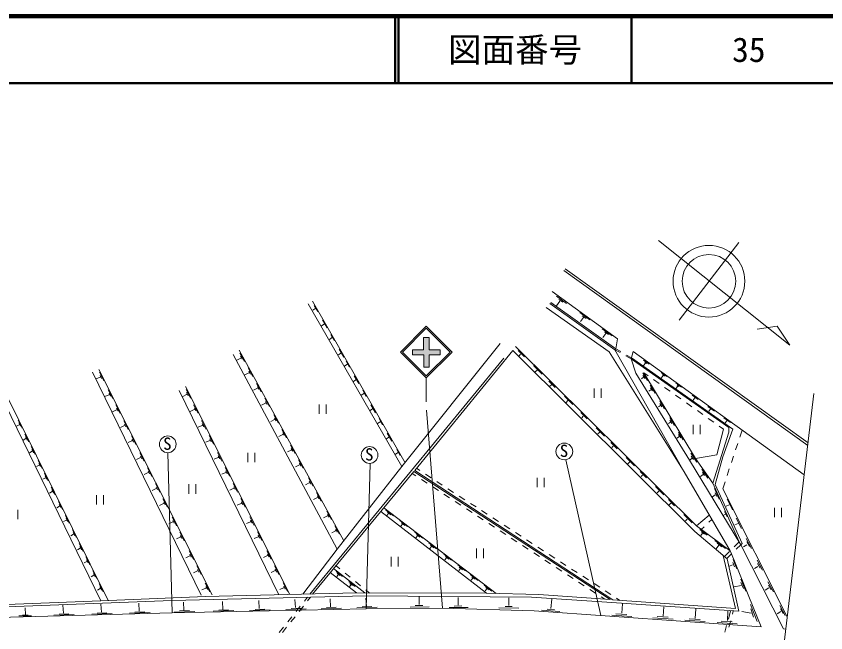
# Model space of a CAD drawing. Units: millimetres at full size, sheet at 1:1000; details may follow other scales. Extents: x 40000 to 680000, y 20000 to 380000.
# Drawn here: x 452175 to 572985, y 287971 to 380000 of the extents above; entities that cross this region are included whole.
import ezdxf
from ezdxf.enums import TextEntityAlignment as Align

# ---------------------------------------------------------------- set-up
doc = ezdxf.new("R2010")
doc.units = ezdxf.units.MM
doc.header["$LTSCALE"] = 1000
for name, color, linetype, lineweight in [('M-BGD', 7, 'Continuous', 13), ('M-BMK-SRVR', 3, 'Continuous', 13), ('M-STR-STRC', 7, 'Continuous', 13), ('M-TTL', 2, 'Continuous', 140), ('M-TTL-LINE', 7, 'Continuous', 50)]:
    doc.layers.add(name, color=color, linetype=linetype, lineweight=lineweight)
doc.layers.add('M-TTL-TXT', color=7, linetype='Continuous')
doc.styles.add('ＭＳ ゴシック', font='')
doc.styles.get('ＭＳ ゴシック').set_extended_font_data('MS Gothic')

msp = doc.modelspace()

# ---------------------------------------------------------------- hatches: boundary and pattern name
at = {"layer": 'M-STR-STRC'}
msp.add_hatch(color=256, dxfattribs=at).paths.add_polyline_path([(513781, 327616), (513781, 329473), (515423, 329473), (515423, 330194), (513781, 330194), (513781, 332035), (512951, 332035), (512951, 330194), (511308, 330194), (511308, 329473), (512982, 329473), (512982, 327616)])

# ---------------------------------------------------------------- linework, layer by layer
at = {"layer": 'M-BGD'}
for p, q in [((548029, 346507), (567638, 330888)), ((560007, 346232), (551103, 334649)), ((533892, 342029), (570282, 315951)), ((534098, 342302), (570328, 316338)), ((541886, 331870), (532138, 338888)), ((509736, 312773), (495745, 337075)), ((496377, 337470), (510195, 313348)), ((541514, 330216), (531827, 337135)), ((531943, 337271), (541676, 330346)), ((532794, 338192), (534278, 337131)), ((533321, 337471), (532797, 336781)), ((533147, 337734), (533740, 337311)), ((496884, 336417), (496424, 336100)), ((496647, 336834), (497167, 335918)), ((531250, 336531), (540653, 329894)), ((497859, 334665), (498561, 333479)), ((536288, 335754), (537772, 334693)), ((536815, 335033), (536368, 334443)), ((536642, 335296), (537235, 334873)), ((498109, 334051), (497755, 333807)), ((565730, 333756), (562719, 333271)), ((567638, 330888), (565730, 333756)), ((499137, 332488), (499657, 331573)), ((539610, 333362), (541094, 332301)), ((540137, 332641), (539690, 332051)), ((539964, 332904), (540557, 332481)), ((499374, 332071), (498913, 331755)), ((524389, 331138), (509736, 312773)), ((541676, 330346), (541886, 331870)), ((485449, 330162), (501070, 301722)), ((500349, 330319), (501051, 329133)), ((511638, 312207), (526276, 330121)), ((526276, 330121), (553455, 303085)), ((553710, 303913), (526697, 330700)), ((527086, 330092), (528023, 329146)), ((540653, 329894), (551839, 312020)), ((541676, 330346), (541514, 330216)), ((551839, 312020), (541514, 330216)), ((542289, 329786), (541514, 330216)), ((542393, 329932), (541676, 330346)), ((544219, 329960), (543938, 328871)), ((544219, 329960), (569757, 311561)), ((500084, 300464), (484554, 329530)), ((485679, 328982), (485099, 328684)), ((485563, 329712), (486266, 328452)), ((485661, 329271), (485691, 329215)), ((485707, 328993), (485679, 328982)), ((485691, 329215), (485915, 328790)), ((495983, 293752), (524949, 328985)), ((500598, 329705), (500245, 329461)), ((527445, 329551), (527223, 329316)), ((543938, 328871), (543163, 329301)), ((543976, 329018), (543259, 329432)), ((543938, 328871), (544658, 326712)), ((558497, 318595), (543938, 328871)), ((543976, 329018), (559132, 318373)), ((545773, 328682), (546626, 328062)), ((486773, 327509), (487477, 326249)), ((501649, 328098), (501189, 327782)), ((501413, 328515), (501933, 327600)), ((529391, 327845), (530640, 326596)), ((546067, 328231), (545778, 327847)), ((545974, 328397), (546293, 328152)), ((479766, 293605), (463551, 326869)), ((464522, 327281), (481404, 293643)), ((464600, 326867), (465256, 325582)), ((464709, 326366), (464917, 325932)), ((486889, 326778), (486309, 326480)), ((486917, 326790), (486889, 326778)), ((486901, 327012), (487125, 326586)), ((502624, 326346), (503327, 325161)), ((529910, 327175), (529636, 326908)), ((544658, 326712), (552658, 313740)), ((545668, 326777), (546391, 325607)), ((545700, 326398), (546012, 325914)), ((553532, 313982), (545836, 326796)), ((545836, 326796), (546480, 326339)), ((548418, 326820), (549271, 326200)), ((548712, 326369), (548423, 325985)), ((548619, 326535), (548938, 326290)), ((465920, 292780), (449881, 325134)), ((464689, 326133), (464098, 325857)), ((464717, 326143), (464689, 326133)), ((488044, 325196), (488747, 323936)), ((502874, 325733), (502520, 325488)), ((531675, 325543), (532611, 324596)), ((532033, 325002), (531811, 324766)), ((545778, 326112), (545471, 325888)), ((547296, 325760), (548112, 325182)), ((550588, 325256), (551441, 324637)), ((449560, 323939), (464806, 292733)), ((465924, 324228), (466580, 322943)), ((491363, 293643), (476506, 324122)), ((477424, 324720), (493001, 293682)), ((477521, 324267), (478177, 322981)), ((477603, 323822), (477630, 323765)), ((488160, 324465), (487580, 324167)), ((488188, 324477), (488160, 324465)), ((488171, 324699), (488396, 324273)), ((503898, 324176), (504418, 323260)), ((538429, 324448), (538429, 323048)), ((539479, 323048), (539479, 324448)), ((546891, 324259), (546584, 324035)), ((546781, 324925), (547504, 323754)), ((546812, 324545), (547125, 324061)), ((548927, 324603), (549743, 324025)), ((550882, 324805), (550593, 324422)), ((550789, 324972), (551108, 324727)), ((466013, 323494), (465422, 323217)), ((466041, 323504), (466013, 323494)), ((466033, 323727), (466242, 323293)), ((477610, 323532), (477019, 323256)), ((477638, 323543), (477610, 323532)), ((477630, 323765), (477839, 323332)), ((489254, 322993), (489957, 321733)), ((504135, 323759), (503675, 323442)), ((533979, 323295), (535228, 322047)), ((534498, 322625), (534224, 322358)), ((548194, 322573), (548917, 321403)), ((550559, 323446), (551374, 322868)), ((553026, 323422), (553944, 322773)), ((553438, 323020), (553161, 322649)), ((467052, 321982), (467708, 320696)), ((467161, 321480), (467369, 321047)), ((478649, 322020), (479305, 320735)), ((478758, 321518), (478966, 321085)), ((489370, 322262), (488790, 321964)), ((489398, 322274), (489370, 322262)), ((489382, 322495), (489606, 322070)), ((497389, 322041), (497389, 320641)), ((498439, 320641), (498439, 322041)), ((505360, 321393), (505006, 321149)), ((505110, 322007), (505812, 320821)), ((548303, 321907), (547996, 321683)), ((548225, 322193), (548537, 321709)), ((552190, 322289), (553006, 321711)), ((555359, 321727), (556354, 321058)), ((467141, 321247), (466550, 320971)), ((467169, 321258), (467141, 321247)), ((478738, 321286), (478147, 321009)), ((478766, 321296), (478738, 321286)), ((490612, 320521), (491315, 319261)), ((536425, 320832), (537361, 319886)), ((536783, 320291), (536561, 320056)), ((553821, 321132), (554637, 320554)), ((555771, 321339), (555536, 321055)), ((452610, 319029), (452208, 318793)), ((452461, 319705), (453047, 318536)), ((452558, 319285), (452801, 318800)), ((468236, 319623), (468891, 318338)), ((468345, 319121), (468553, 318688)), ((479833, 319661), (480489, 318376)), ((479942, 319160), (480150, 318726)), ((490728, 319790), (490148, 319492)), ((490756, 319802), (490728, 319790)), ((490739, 320024), (490964, 319598)), ((506566, 319516), (506105, 319199)), ((506329, 319933), (506849, 319017)), ((549799, 319416), (549492, 319192)), ((549690, 320082), (550413, 318911)), ((549721, 319702), (550033, 319218)), ((553180, 318998), (553180, 317598)), ((554230, 317598), (554230, 318998)), ((555452, 319975), (556268, 319397)), ((557782, 320067), (558776, 319339)), ((558214, 319614), (557975, 319302)), ((468324, 318889), (467734, 318612)), ((468353, 318899), (468324, 318889)), ((479922, 318927), (479331, 318650)), ((479950, 318937), (479922, 318927)), ((491822, 318318), (492525, 317058)), ((491950, 317820), (492174, 317395)), ((507541, 317764), (508243, 316578)), ((538729, 318585), (539978, 317336)), ((539248, 317915), (538974, 317648)), ((550984, 317927), (551707, 316757)), ((556113, 310290), (558505, 317924)), ((557728, 318361), (556701, 314517)), ((557084, 318818), (557728, 318361)), ((559132, 318373), (557629, 314228)), ((558505, 317924), (558497, 318595)), ((560155, 317170), (560505, 318227)), ((453638, 316956), (453236, 316721)), ((453489, 317632), (454075, 316464)), ((453586, 317213), (453828, 316728)), ((469452, 316642), (468861, 316365)), ((469363, 317376), (470019, 316091)), ((469480, 316652), (469452, 316642)), ((469472, 316875), (469680, 316441)), ((481049, 316680), (480458, 316404)), ((480960, 317415), (481616, 316129)), ((481077, 316691), (481049, 316680)), ((481069, 316913), (481278, 316480)), ((491938, 317587), (491358, 317289)), ((491966, 317599), (491938, 317587)), ((507790, 317150), (507437, 316906)), ((551093, 317262), (550786, 317038)), ((551015, 317548), (551327, 317064)), ((454419, 315757), (455005, 314588)), ((454516, 315337), (454758, 314852)), ((493103, 315986), (493806, 314726)), ((493230, 315489), (493454, 315064)), ((508961, 315338), (509481, 314423)), ((540902, 316393), (541838, 315446)), ((541261, 315852), (541039, 315616)), ((559526, 315271), (559840, 316221)), ((454568, 315080), (454166, 314845)), ((470717, 314121), (470126, 313845)), ((470628, 314856), (471284, 313571)), ((470745, 314132), (470717, 314121)), ((470737, 314354), (470945, 313921)), ((474792, 314856), (475465, 290936)), ((482314, 314160), (481723, 313883)), ((482225, 314894), (482881, 313609)), ((482342, 314170), (482314, 314160)), ((482334, 314393), (482543, 313959)), ((486725, 314843), (486725, 313443)), ((487775, 313443), (487775, 314843)), ((493219, 315255), (492639, 314957)), ((493246, 315267), (493219, 315255)), ((509198, 314921), (508737, 314605)), ((543207, 314145), (544455, 312897)), ((552824, 314779), (553719, 313453)), ((552897, 314337), (553235, 313858)), ((556701, 314517), (553532, 313982)), ((557629, 314228), (556494, 310088)), ((558897, 313373), (559212, 314322)), ((455595, 313008), (455193, 312772)), ((455446, 313684), (456032, 312516)), ((455543, 313265), (455786, 312779)), ((494429, 313052), (493849, 312754)), ((494313, 313783), (495016, 312523)), ((494457, 313064), (494429, 313052)), ((494441, 313286), (494665, 312860)), ((505003, 313260), (504377, 291557)), ((534185, 313808), (539426, 290557)), ((543725, 313475), (543451, 313208)), ((552658, 313740), (560302, 301111)), ((553022, 314014), (552740, 313796)), ((553532, 313982), (556113, 310290)), ((456381, 311799), (456967, 310631)), ((471845, 311875), (471254, 311598)), ((471756, 312609), (472412, 311324)), ((471865, 312107), (472073, 311674)), ((483442, 311913), (482851, 311637)), ((483353, 312647), (484009, 311362)), ((483462, 312146), (483670, 311713)), ((511510, 312049), (496413, 293762)), ((509736, 312773), (500084, 300464)), ((511822, 311390), (511266, 311754)), ((511510, 312049), (540828, 292924)), ((541197, 292882), (511638, 312207)), ((511900, 312526), (512407, 312197)), ((545273, 312058), (546209, 311112)), ((558700, 300212), (551839, 312020)), ((554487, 312387), (555382, 311061)), ((554560, 311945), (554898, 311467)), ((558268, 311474), (558583, 312424)), ((456530, 311123), (456127, 310887)), ((456478, 311380), (456720, 310894)), ((495788, 311097), (496491, 309837)), ((495915, 310600), (496140, 310175)), ((513497, 310297), (512659, 310844)), ((513246, 311652), (514084, 311108)), ((514923, 310563), (515762, 310019)), ((529913, 311111), (529913, 309711)), ((530963, 309711), (530963, 311111)), ((545632, 311517), (545410, 311281)), ((554685, 311623), (554289, 311316)), ((557604, 309468), (557954, 310525)), ((457408, 309727), (457994, 308558)), ((457505, 309307), (457748, 308822)), ((473038, 309497), (472447, 309221)), ((472949, 310232), (473605, 308946)), ((473066, 309508), (473038, 309497)), ((473058, 309730), (473266, 309297)), ((477928, 310134), (477928, 308734)), ((478978, 308734), (478978, 310134)), ((484635, 309536), (484044, 309259)), ((484546, 310270), (485202, 308985)), ((484663, 309546), (484635, 309536)), ((484655, 309768), (484863, 309335)), ((495904, 310367), (495324, 310069)), ((495932, 310378), (495904, 310367)), ((515171, 309203), (514334, 309750)), ((516600, 309474), (517439, 308929)), ((547578, 309810), (548826, 308562)), ((560049, 301528), (556113, 310290)), ((556363, 309524), (557081, 307907)), ((556494, 310088), (560484, 301300)), ((567218, 290349), (557604, 309468)), ((457557, 309051), (457155, 308815)), ((464154, 308534), (464154, 307134)), ((465204, 307134), (465204, 308534)), ((497114, 308163), (496534, 307865)), ((496998, 308894), (497701, 307634)), ((497142, 308175), (497114, 308163)), ((497126, 308397), (497350, 307972)), ((516846, 308110), (516009, 308657)), ((518278, 308385), (519116, 307840)), ((548096, 309140), (547822, 308873)), ((556472, 308567), (556062, 308276)), ((556467, 308843), (556727, 308312)), ((458634, 306879), (458232, 306643)), ((458485, 307555), (459071, 306386)), ((458582, 307135), (458825, 306650)), ((474165, 307250), (473574, 306974)), ((474077, 307985), (474732, 306700)), ((474193, 307261), (474165, 307250)), ((474186, 307483), (474394, 307050)), ((485763, 307289), (485172, 307012)), ((485674, 308023), (486330, 306738)), ((485791, 307299), (485763, 307289)), ((485783, 307522), (485991, 307088)), ((518520, 307016), (517683, 307563)), ((519955, 307295), (520794, 306751)), ((549494, 307872), (550430, 306925)), ((549853, 307331), (549631, 307095)), ((558583, 307050), (558128, 306849)), ((558262, 307919), (559066, 306328)), ((452408, 304912), (452408, 306312)), ((498512, 306138), (499215, 304878)), ((522335, 293886), (506588, 306087)), ((507050, 306646), (523789, 293852)), ((507332, 306299), (508490, 305408)), ((507737, 305758), (507484, 305463)), ((507574, 305966), (508074, 305584)), ((520195, 305923), (519358, 306470)), ((521632, 306206), (522471, 305662)), ((557999, 305663), (557661, 305475)), ((557874, 306090), (558249, 305304)), ((565325, 306646), (565325, 305246)), ((566375, 305246), (566375, 306646)), ((459661, 304806), (459259, 304570)), ((459512, 305482), (460098, 304314)), ((459609, 305063), (459852, 304577)), ((475540, 304512), (474949, 304236)), ((475451, 305247), (476107, 303961)), ((475568, 304523), (475540, 304512)), ((475560, 304745), (475768, 304312)), ((487137, 304551), (486546, 304274)), ((487048, 305285), (487704, 304000)), ((487165, 304561), (487137, 304551)), ((487157, 304783), (487365, 304350)), ((498628, 305407), (498048, 305109)), ((498656, 305419), (498628, 305407)), ((498640, 305641), (498864, 305216)), ((509409, 304711), (510567, 303820)), ((521870, 304829), (521032, 305376)), ((523310, 305117), (524149, 304572)), ((551799, 305624), (553047, 304376)), ((552318, 304954), (552044, 304687)), ((555596, 305554), (553710, 303913)), ((555980, 304893), (555554, 304490)), ((559627, 305095), (560415, 303558)), ((460566, 303356), (461152, 302188)), ((499722, 303935), (500425, 302675)), ((499850, 303438), (500074, 303012)), ((509815, 304170), (509562, 303875)), ((509652, 304378), (510151, 303997)), ((523544, 303736), (522707, 304282)), ((524987, 304028), (525826, 303483)), ((558700, 300212), (553710, 303913)), ((554174, 303368), (555292, 302567)), ((554828, 303803), (554402, 303400)), ((559885, 304292), (559409, 304097)), ((460715, 302680), (460313, 302444)), ((460663, 302936), (460906, 302451)), ((476667, 302265), (476076, 301989)), ((476578, 303000), (477234, 301715)), ((476695, 302276), (476667, 302265)), ((476687, 302498), (476896, 302065)), ((488264, 302304), (487674, 302027)), ((488176, 303038), (488831, 301753)), ((488293, 302314), (488264, 302304)), ((488285, 302537), (488493, 302103)), ((499838, 303204), (499258, 302906)), ((499866, 303216), (499838, 303204)), ((511673, 302980), (512831, 302089)), ((512079, 302439), (511826, 302145)), ((511916, 302647), (512415, 302266)), ((525219, 302642), (524381, 303189)), ((526893, 301549), (526056, 302095)), ((526665, 302939), (527503, 302394)), ((553455, 303085), (558254, 299031)), ((554605, 302828), (554323, 302488)), ((554415, 303055), (554884, 302705)), ((561105, 302047), (561906, 300554)), ((461594, 301284), (462180, 300115)), ((461691, 300864), (461934, 300379)), ((513751, 301392), (514909, 300501)), ((514156, 300851), (513903, 300557)), ((513993, 301059), (514493, 300678)), ((528568, 300455), (527731, 301002)), ((528342, 301849), (529181, 301305)), ((556433, 301730), (558024, 300560)), ((557010, 301038), (556622, 300525)), ((556757, 301326), (557492, 300796)), ((560049, 301528), (559316, 300793)), ((560302, 301111), (559611, 300441)), ((560484, 301300), (560302, 301111)), ((560302, 301111), (566667, 288545)), ((561225, 301126), (560695, 300799)), ((561178, 301558), (561574, 300861)), ((461743, 300607), (461341, 300372)), ((477989, 300189), (478645, 298904)), ((478098, 299688), (478306, 299255)), ((489586, 300228), (490242, 298943)), ((489695, 299726), (489903, 299293)), ((500084, 300464), (494937, 293727)), ((515977, 299691), (517135, 298800)), ((520849, 300536), (520849, 299136)), ((521899, 299136), (521899, 300536)), ((530242, 299362), (529405, 299908)), ((530019, 300760), (530858, 300215)), ((531697, 299671), (532535, 299126)), ((558609, 300086), (557876, 299350)), ((558894, 299744), (558203, 299074)), ((558924, 299767), (558700, 300212)), ((563352, 288881), (558924, 299767)), ((462724, 298629), (462322, 298393)), ((462575, 299305), (463161, 298136)), ((462672, 298885), (462914, 298400)), ((478078, 299455), (477487, 299179)), ((478106, 299466), (478078, 299455)), ((489675, 299493), (489084, 299217)), ((489703, 299504), (489675, 299493)), ((508141, 299292), (508141, 297892)), ((509191, 297892), (509191, 299292)), ((516383, 299150), (516129, 298855)), ((516220, 299358), (516719, 298976)), ((531917, 298268), (531080, 298815)), ((533374, 298582), (534213, 298037)), ((557664, 299530), (559491, 291587)), ((558254, 299031), (560000, 291189)), ((559090, 298441), (559340, 297840)), ((559152, 298901), (559706, 297497)), ((562739, 298797), (563540, 297305)), ((463602, 297232), (464188, 296064)), ((479205, 297208), (478614, 296932)), ((479116, 297943), (479772, 296658)), ((479233, 297219), (479205, 297208)), ((479225, 297441), (479434, 297008)), ((490802, 297247), (490212, 296970)), ((490714, 297981), (491370, 296696)), ((490831, 297257), (490802, 297247)), ((490823, 297480), (491031, 297046)), ((504217, 293913), (499545, 297555)), ((499897, 297981), (500466, 297521)), ((518054, 298103), (519212, 297212)), ((518460, 297562), (518207, 297267)), ((518297, 297770), (518796, 297389)), ((533592, 297175), (532754, 297721)), ((535051, 297492), (535890, 296948)), ((559074, 298121), (558612, 297939)), ((562859, 297877), (562329, 297549)), ((562812, 298308), (563207, 297612)), ((463751, 296556), (463349, 296320)), ((463699, 296813), (463942, 296327)), ((499050, 296955), (502971, 293915)), ((499924, 297116), (500855, 296398)), ((500210, 296632), (500007, 296357)), ((500090, 296851), (500475, 296549)), ((501243, 296891), (502020, 296262)), ((519930, 296669), (521088, 295778)), ((520335, 296128), (520082, 295834)), ((520172, 296336), (520672, 295955)), ((535266, 296081), (534429, 296628)), ((536729, 296403), (537567, 295859)), ((464578, 295263), (465164, 294095)), ((464675, 294844), (464918, 294358)), ((480396, 295393), (481052, 294108)), ((480505, 294891), (480714, 294458)), ((491993, 295431), (492649, 294146)), ((492102, 294930), (492311, 294496)), ((501818, 295617), (502749, 294899)), ((502104, 295133), (501901, 294858)), ((501985, 295352), (502369, 295050)), ((502797, 295632), (503574, 295003)), ((522007, 295082), (523165, 294190)), ((536941, 294988), (536104, 295534)), ((538406, 295314), (539245, 294769)), ((560345, 295055), (559320, 294831)), ((560282, 295502), (560678, 294597)), ((560303, 295970), (561052, 294165)), ((564355, 295585), (565156, 294092)), ((564427, 295096), (564823, 294399)), ((464727, 294587), (464325, 294351)), ((480485, 294658), (479894, 294382)), ((502971, 293915), (480399, 293386)), ((480513, 294669), (480485, 294658)), ((492082, 294697), (491491, 294420)), ((492110, 294707), (492082, 294697)), ((522335, 293886), (502971, 293915)), ((504351, 294373), (504919, 293912)), ((522413, 294541), (522160, 294246)), ((522250, 294749), (522749, 294367)), ((530155, 293702), (522335, 293886)), ((540828, 292924), (530155, 293702)), ((538615, 293894), (537778, 294441)), ((540084, 294225), (540922, 293680)), ((564474, 294665), (563944, 294337)), ((435117, 291236), (475412, 292818)), ((464806, 292733), (435150, 291632)), ((480399, 293386), (464806, 292733)), ((470520, 291183), (470458, 292376)), ((475412, 292818), (504432, 293479)), ((477189, 291348), (477127, 292542)), ((483020, 291474), (482958, 292667)), ((488442, 291590), (488380, 292784)), ((493829, 291741), (493767, 292935)), ((495630, 293278), (495181, 292717)), ((496105, 293289), (495651, 292720)), ((499095, 291854), (499033, 293048)), ((504434, 291961), (504371, 293155)), ((504432, 293479), (529053, 293300)), ((512302, 292203), (512310, 293335)), ((518121, 292116), (518129, 293247)), ((525680, 292035), (525703, 293205)), ((529053, 293300), (540321, 292557)), ((531969, 291599), (532125, 292973)), ((540009, 292984), (539453, 293347)), ((560000, 291189), (540321, 292557)), ((559491, 291587), (541197, 292882)), ((541761, 293135), (542268, 292806)), ((453551, 290686), (453533, 291685)), ((459211, 290887), (459149, 292081)), ((464883, 291035), (464821, 292229)), ((475465, 290936), (504377, 291557)), ((475754, 291068), (478812, 291161)), ((476557, 291231), (478016, 291278)), ((481585, 291193), (484643, 291286)), ((482388, 291357), (483847, 291403)), ((487007, 291309), (490065, 291403)), ((487810, 291473), (489269, 291520)), ((492394, 291460), (495452, 291554)), ((493197, 291624), (494656, 291671)), ((494557, 291935), (493934, 291153)), ((495027, 291939), (494404, 291157)), ((497660, 291573), (500718, 291667)), ((498463, 291737), (499922, 291784)), ((502998, 291680), (506056, 291774)), ((503802, 291844), (505261, 291891)), ((504377, 291557), (515785, 291662)), ((510968, 291821), (513784, 291852)), ((511717, 292055), (512864, 292071)), ((515785, 291662), (529485, 291254)), ((516787, 291733), (519603, 291765)), ((517536, 291967), (518683, 291983)), ((524174, 291676), (527170, 291637)), ((525133, 291894), (526187, 291902)), ((529485, 291254), (563352, 288881)), ((530580, 291360), (533295, 291147)), ((531392, 291506), (532520, 291428)), ((542569, 290896), (542663, 292300)), ((548732, 290464), (548826, 291869)), ((553495, 290131), (553589, 291535)), ((558296, 289797), (558389, 291201)), ((558779, 291274), (558442, 290012)), ((559185, 291246), (559047, 290731)), ((561767, 292215), (562719, 289680)), ((561798, 291536), (562196, 290327)), ((566130, 292055), (566931, 290562)), ((566203, 291566), (566598, 290869)), ((384993, 288573), (475465, 290936)), ((452579, 290489), (454446, 290525)), ((453104, 290608), (453973, 290629)), ((457775, 290606), (460834, 290700)), ((458579, 290770), (460038, 290817)), ((463448, 290755), (466506, 290848)), ((464252, 290918), (465710, 290965)), ((469085, 290902), (472143, 290995)), ((469888, 291066), (471347, 291112)), ((493310, 290372), (492686, 289590)), ((493780, 290375), (493156, 289594)), ((544044, 290420), (541032, 290623)), ((541657, 290826), (543295, 290717)), ((550207, 289989), (547195, 290191)), ((547819, 290394), (549458, 290285)), ((552583, 290060), (554221, 289951)), ((561830, 290912), (560457, 291131)), ((566249, 291134), (565719, 290806)), ((492062, 288809), (491439, 288027)), ((492532, 288812), (491909, 288031)), ((554970, 289655), (551959, 289858)), ((559770, 289321), (556759, 289524)), ((557383, 289726), (559021, 289617)), ((558184, 289046), (557925, 288080)), ((558789, 289765), (558531, 288799)), ((566667, 288545), (566996, 288498))]:
    msp.add_line(p, q, dxfattribs=at)
for centre, radius in [((555549, 340439), 5351), ((555549, 340439), 4000), ((474787, 316106), 1250), ((504912, 314506), 1250), ((533970, 315040), 1250)]:
    msp.add_circle(centre, radius, dxfattribs=at)
at = {"layer": 'M-BMK-SRVR'}
msp.add_line((566504, 284389), (571208, 323684), dxfattribs=at)
at = {"layer": 'M-STR-STRC'}
for p, q in [((509511, 329872), (513372, 333732)), ((509808, 329872), (513372, 333435)), ((513372, 333732), (517232, 329872)), ((513372, 333435), (516935, 329872)), ((512951, 330194), (512951, 332035)), ((512951, 332035), (513781, 332035)), ((513781, 332035), (513781, 330194)), ((513372, 326011), (509511, 329872)), ((513372, 326308), (509808, 329872)), ((511308, 330194), (511308, 329473)), ((511308, 330194), (512951, 330194)), ((516935, 329872), (513372, 326308)), ((517232, 329872), (513372, 326011)), ((513781, 330194), (515423, 330194)), ((515423, 330194), (515423, 329473)), ((512982, 329473), (511308, 329473)), ((512982, 327616), (512982, 329473)), ((515455, 329473), (513781, 329473)), ((513781, 329473), (513781, 327616)), ((513781, 327616), (512982, 327616)), ((513372, 326011), (513372, 322455)), ((513402, 321201), (515785, 291662))]:
    msp.add_line(p, q, dxfattribs=at)
at = {"layer": 'M-TTL'}
msp.add_line((680000, 380000), (40000, 380000), dxfattribs=at)
at = {"layer": 'M-TTL-LINE'}
for p, q in [((508747, 380000), (508747, 370000)), ((509247, 380000), (509247, 370000)), ((543997, 380000), (543997, 370000)), ((40000, 370000), (680000, 370000))]:
    msp.add_line(p, q, dxfattribs=at)

# ---------------------------------------------------------------- texts
at = {"layer": 'M-BGD', "style": 'ＭＳ ゴシック'}
for p in [(474109, 314732), (504233, 313133), (533292, 313666)]:
    msp.add_text('S', height=1833, dxfattribs=at).set_placement(p, align=Align.BOTTOM_LEFT)
at = {"layer": 'M-TTL-TXT', "style": 'ＭＳ ゴシック'}
for s, p in [('図面番号', (526622, 375000)), ('35', (561497, 375000))]:
    msp.add_text(s, height=3666, dxfattribs=at).set_placement(p, align=Align.MIDDLE_CENTER)

doc.saveas('drawing.dxf')
